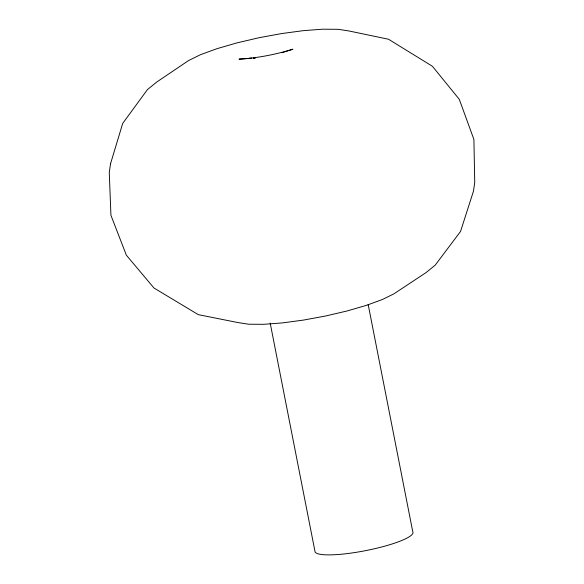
<?xml version="1.0" encoding="UTF-8"?>
<svg xmlns="http://www.w3.org/2000/svg" width="584" height="584" viewBox="0 0 584 584"><rect width="100%" height="100%" fill="white"/><g stroke="black" fill="none" stroke-linecap="round" stroke-linejoin="round"><path stroke-width="0.88" d="M281.941 52.742L292.912 49.202C275.407 54.575 257.296 58.101 239.002 59.145L251.719 58.225M253.536 58.093L255.354 57.962M248.85 58.4L251.543 58.21M253.339 58.086L255.135 57.955M368.168 304.447L412.749 531.666A49.983 8.935 -11.1 0 1 368.978 549.96A49.983 8.935 -11.1 0 1 315.112 552.062L270.18 323.047M110.544 163.71L109.266 172.47L110.931 215.299L126.37 255.208L153.972 288.007L198.29 314.645L238.184 322.616L248.645 324.222L263.764 324.317L282.495 322.901L303.578 320.068L325.565 316.01L346.962 311.002L366.307 305.396L382.286 299.563L393.813 293.898L426.013 272.626L435.204 265.158L460.55 231.432L473.463 191.158L474.734 182.442L473.909 139.481L459.301 99.353L432.423 66.277L388.513 39.245L348.911 30.952L338.129 29.302L322.558 29.2L303.264 30.66L281.546 33.58L258.902 37.756L236.863 42.909L216.934 48.691L200.473 54.699L188.603 60.532L156.775 82.008L147.423 89.608L122.691 123.428L110.544 163.71"/></g></svg>
